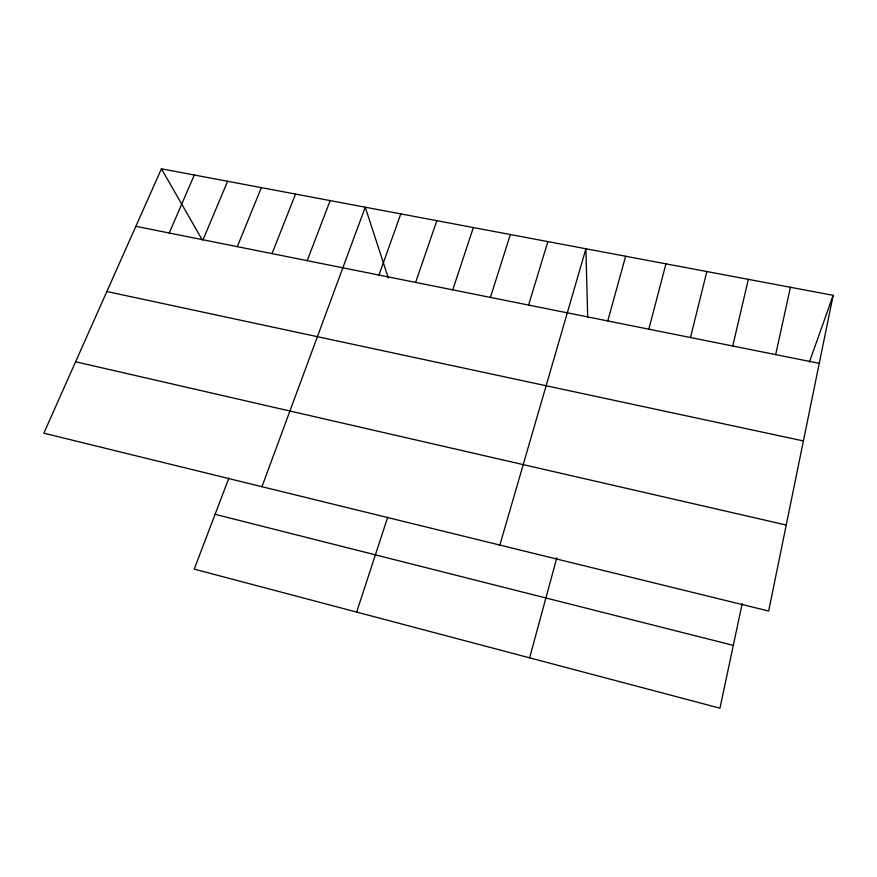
<?xml version="1.0" encoding="UTF-8"?>
<svg xmlns="http://www.w3.org/2000/svg" width="877" height="877" viewBox="0 0 877 877"><rect width="100%" height="100%" fill="white"/><g stroke="black" fill="none" stroke-linecap="round" stroke-linejoin="round"><path stroke-width="1.32" d="M833.15 295.33L768.669 611.039L43.85 433.183L161.434 168.812L833.15 295.33L809.383 362.102M742.183 603.617L719.951 708.188L194.234 569.118L228.864 478.173M775.685 354.615L790.429 287.283M732.766 346.009L748.333 279.346M690.484 337.524L706.84 271.53M648.816 329.171L665.95 263.834M529.62 657.838L556.851 557.706M607.761 320.938L625.641 256.237M499.857 545.077L585.902 248.761L587.7 317.627M528.59 305.064L547.873 241.592M490.407 297.413L510.359 234.532M356.654 612.08L387.733 517.156M452.751 289.859L473.35 227.56M415.621 282.416L436.834 220.686M378.985 275.071L400.8 213.9M261.949 486.702L365.249 207.202L388.325 277.987M307.191 260.666L330.169 200.592M272.013 253.617L295.538 194.069M237.305 246.656L261.357 187.634M203.036 239.783L227.625 181.276M169.228 233.008L194.321 175.005M135.858 226.31L819.261 363.352M106.851 291.526L803.409 440.934M75.608 361.784L786.241 525.038M215.106 514.317L733.304 645.373M161.434 168.812L202.247 239.892"/></g></svg>
